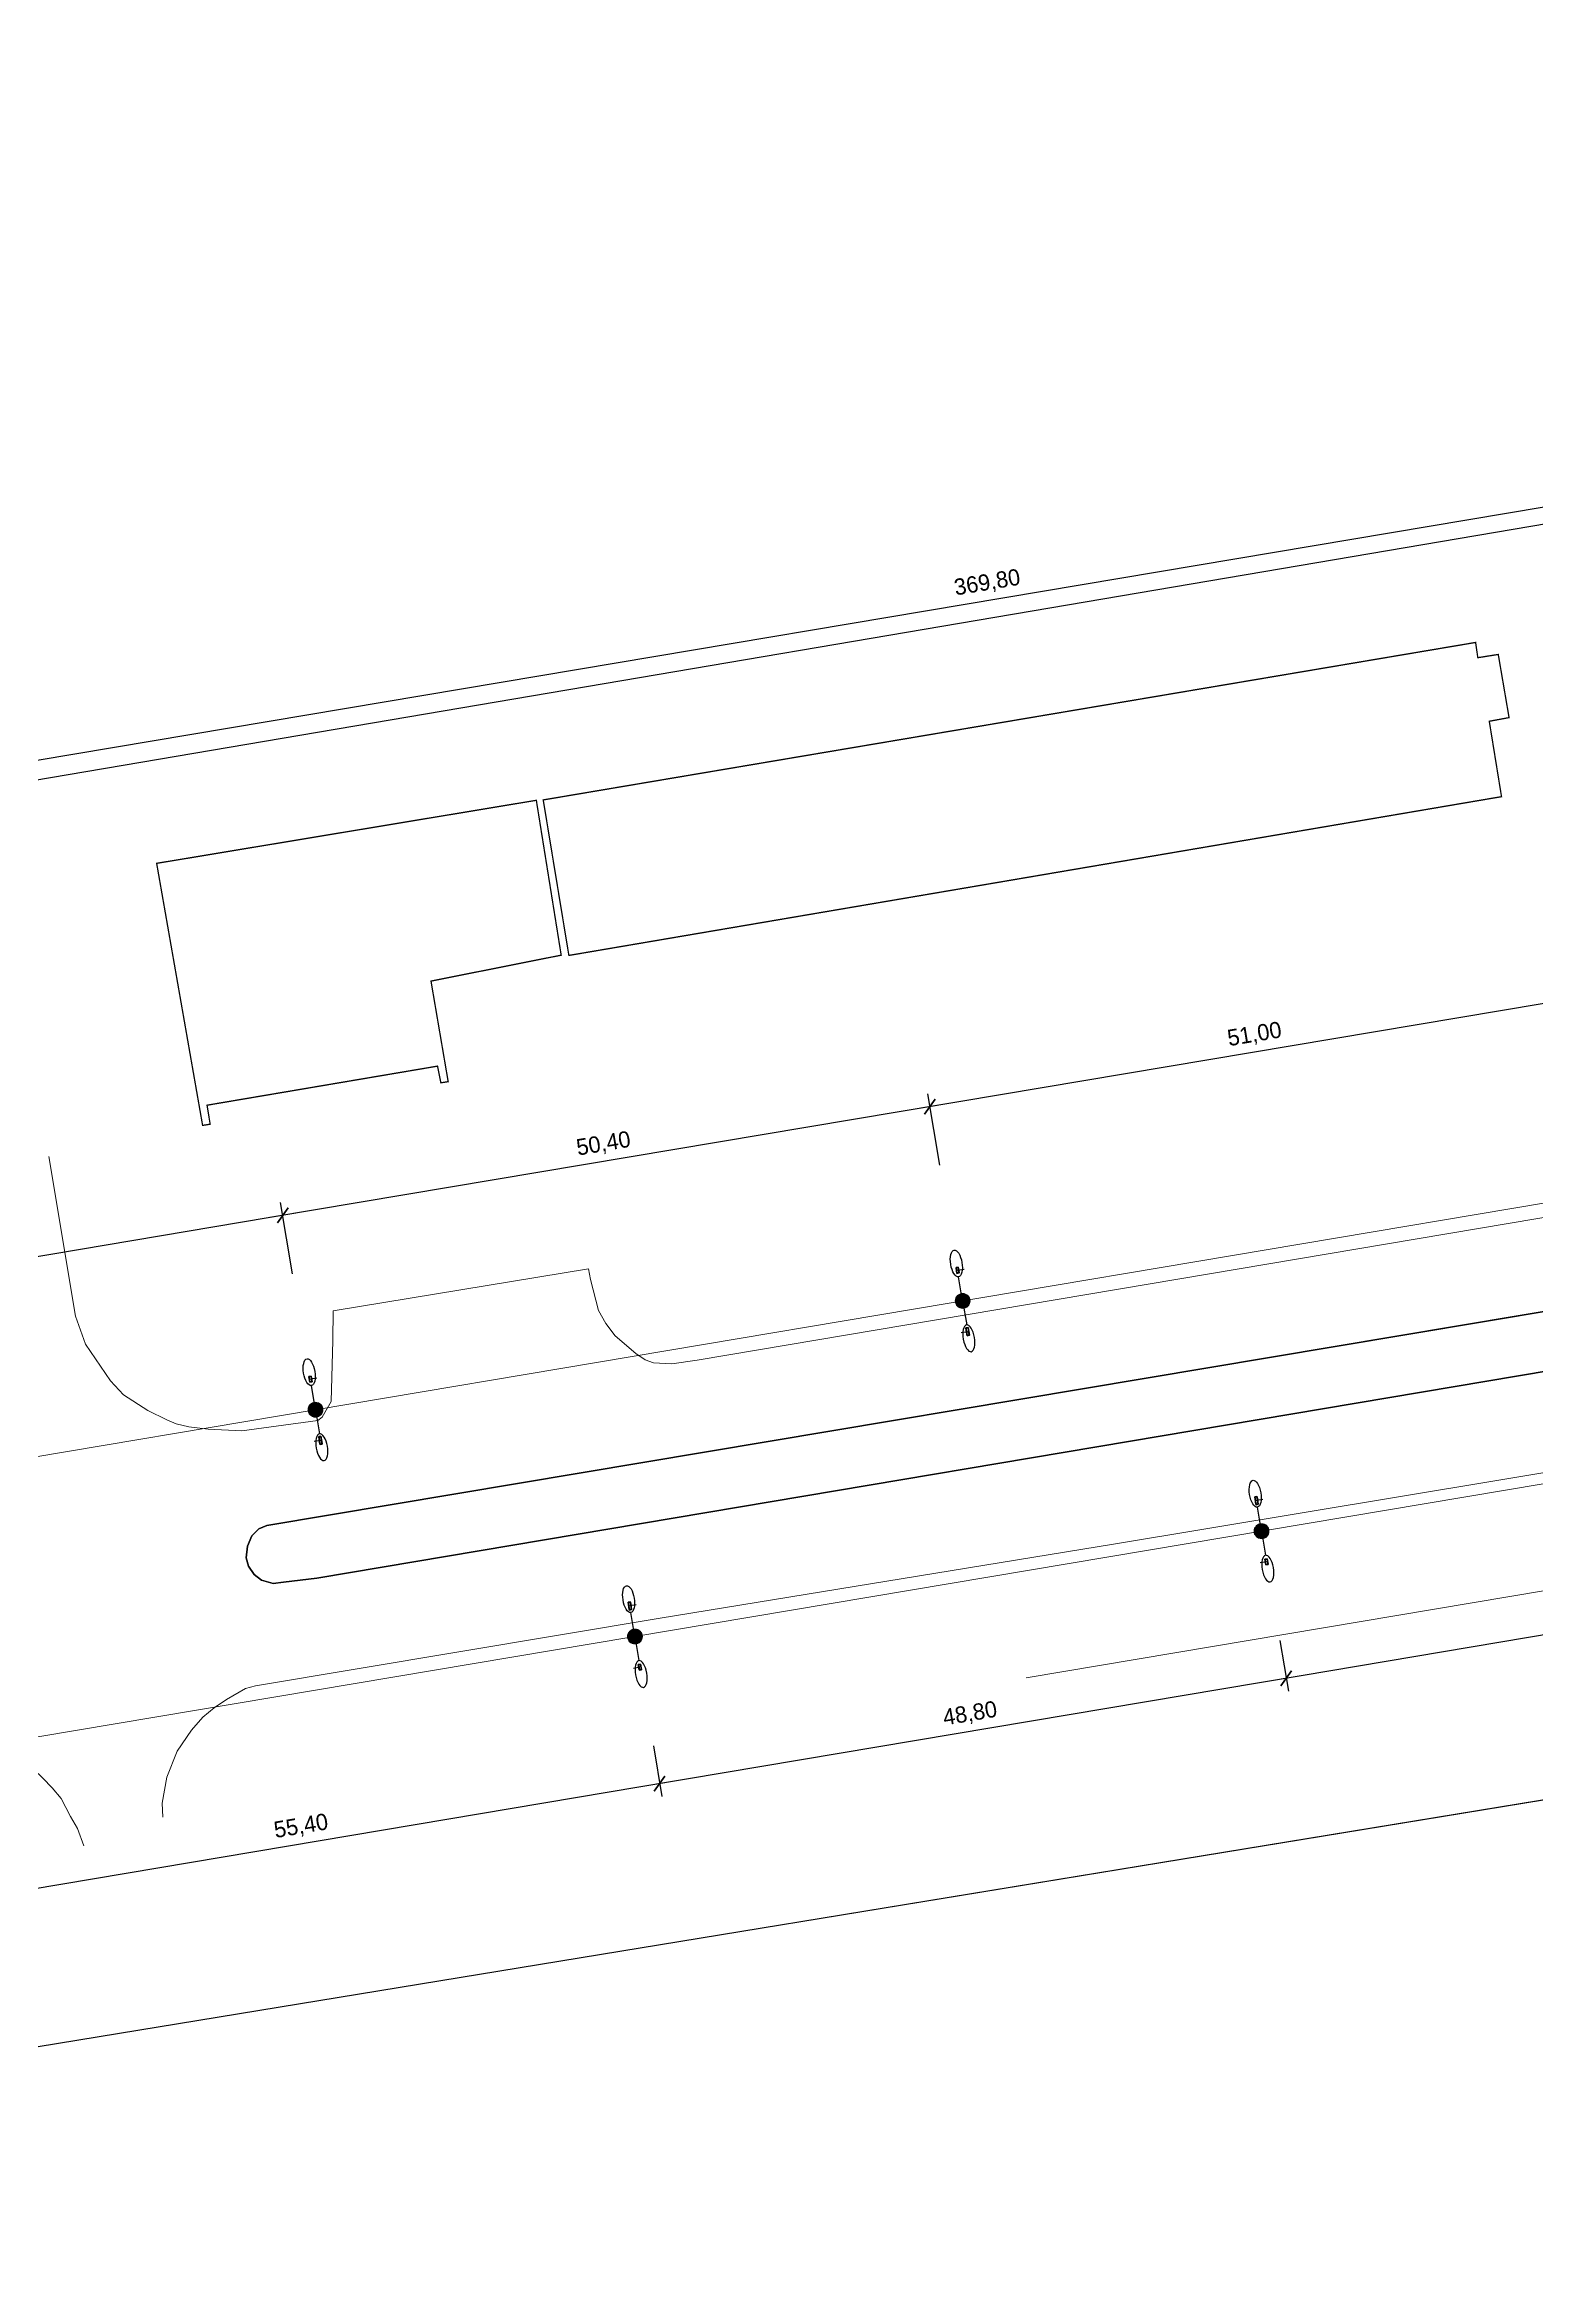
# Model space of a CAD drawing. Extents: x -105 to 2796, y -10 to 1087.
# Drawn here: x 1672.4 to 1786.9, y 228.8 to 400.3 of the extents above; entities that cross this region are included whole.
import ezdxf

# ---------------------------------------------------------------- set-up
doc = ezdxf.new("R2010")
doc.units = 0
doc.header["$MEASUREMENT"] = 0
for name, color, linetype in [('_МЕЖЕВОЙ_П-ЗУ_НОВЫЕ', 7, 'Continuous'), ('DLXLUM02', 1, 'Continuous'), ('DLXLUM04', 5, 'Continuous'), ('DLXLUMEX', 2, 'Continuous'), ('DLXSCENE', 7, 'Continuous'), ('Размeh', 7, 'Continuous')]:
    doc.layers.add(name, color=color, linetype=linetype)
doc.layers.add('ОСВЕЩЕНИЕ', color=7, linetype='Continuous', lineweight=15)
doc.layers.add('ситуация', color=7, linetype='Continuous', lineweight=15)
doc.dimstyles.new('Благоуст', dxfattribs={"dimtxt": 1.25, "dimasz": 1, "dimexe": 1, "dimexo": 0.4085, "dimgap": 0.55, "dimtad": 1, "dimzin": 0, "dimtxsty": 'Standard', "dimblk": 'OBLIQUE', "dimcen": 0.6975, "dimdle": 1, "dimclrt": 256, "dimazin": 0, "dimtfac": 1, "dimtofl": 0, "dimtmove": 1, "dimatfit": 3, "dimldrblk": 'OBLIQUE', "dimfxl": 1, "dimtolj": 1, "dimtzin": 0, "dimarcsym": 0})

# ---------------------------------------------------------------- blocks, each defined once
blk = doc.blocks.new('*U82')
for p, q in [((0.05, 0.25), (-0.12, 0.22)), ((-0.12, 0.22), (0.05, 0.25)), ((0.05, 0.22), (-0.12, 0.19)), ((-0.12, 0.22), (-0.06, -0.19)), ((-0.12, 0.19), (-0.12, 0.22)), ((-0.12, 0.22), (-0.12, 0.19)), ((-0.12, 0.19), (0.05, 0.22)), ((-0.06, -0.19), (-0.12, 0.22)), ((-0.12, 0.19), (-0.05, -0.22)), ((-0.05, -0.22), (-0.12, 0.19)), ((0.05, 0.22), (0.05, 0.25)), ((0.05, 0.25), (0.05, 0.22)), ((0.11, -0.16), (0.05, 0.25)), ((0.05, 0.25), (0.11, -0.16)), ((0.12, -0.19), (0.05, 0.22)), ((0.05, 0.22), (0.12, -0.19)), ((-0.06, -0.19), (0.11, -0.16)), ((0.11, -0.16), (-0.06, -0.19)), ((-0.06, -0.19), (-0.05, -0.22)), ((-0.05, -0.22), (-0.06, -0.19)), ((-0.05, -0.22), (0.12, -0.19)), ((0.12, -0.19), (-0.05, -0.22)), ((0.12, -0.19), (0.11, -0.16)), ((0.11, -0.16), (0.12, -0.19))]:
    blk.add_line(p, q)
at = {"color": 1}
blk.add_line((0, 0.03), (0.49, 0.11), dxfattribs=at)
at = {"layer": 'DLXLUMEX', "color": 7}
blk.add_text('4', height=0.1, dxfattribs=at).set_placement((0, 0))
blk = doc.blocks.new('*U83')
for p, q in [((0.04, 0.3), (-0.13, 0.27)), ((-0.13, 0.27), (0.04, 0.3)), ((-0.13, 0.27), (-0.04, -0.3)), ((-0.04, -0.3), (-0.13, 0.27)), ((-0.13, 0.27), (-0.13, 0.23)), ((-0.13, 0.23), (-0.13, 0.27)), ((0.04, 0.26), (-0.13, 0.23)), ((-0.13, 0.23), (0.04, 0.26)), ((-0.13, 0.23), (-0.03, -0.34)), ((-0.03, -0.34), (-0.13, 0.23)), ((0.13, -0.27), (0.04, 0.3)), ((0.04, 0.26), (0.04, 0.3)), ((0.04, 0.3), (0.13, -0.27)), ((0.04, 0.3), (0.04, 0.26)), ((0.14, -0.31), (0.04, 0.26)), ((0.04, 0.26), (0.14, -0.31)), ((-0.04, -0.3), (0.13, -0.27)), ((0.13, -0.27), (-0.04, -0.3)), ((-0.04, -0.3), (-0.03, -0.34)), ((-0.03, -0.34), (-0.04, -0.3)), ((-0.03, -0.34), (0.14, -0.31)), ((0.14, -0.31), (-0.03, -0.34)), ((0.13, -0.27), (0.14, -0.31)), ((0.14, -0.31), (0.13, -0.27))]:
    blk.add_line(p, q)
at = {"color": 1}
blk.add_line((0.01, -0.04), (-0.49, -0.12), dxfattribs=at)
at = {"layer": 'DLXLUMEX', "color": 7}
blk.add_text('2', height=0.1, dxfattribs=at).set_placement((0, 0))
blk = doc.blocks.new('*U84')
for p, q in [((0.03, 0.34), (-0.13, 0.31)), ((-0.13, 0.31), (0.03, 0.34)), ((-0.13, 0.27), (-0.13, 0.31)), ((-0.13, 0.31), (-0.05, -0.26)), ((-0.13, 0.31), (-0.13, 0.27)), ((-0.05, -0.26), (-0.13, 0.31)), ((0.04, 0.3), (-0.13, 0.27)), ((-0.13, 0.27), (0.04, 0.3)), ((-0.13, 0.27), (-0.04, -0.3)), ((-0.04, -0.3), (-0.13, 0.27)), ((0.04, 0.3), (0.03, 0.34)), ((0.03, 0.34), (0.04, 0.3)), ((0.12, -0.23), (0.03, 0.34)), ((0.03, 0.34), (0.12, -0.23)), ((0.13, -0.27), (0.04, 0.3)), ((0.04, 0.3), (0.13, -0.27)), ((-0.05, -0.26), (0.12, -0.23)), ((0.12, -0.23), (-0.05, -0.26)), ((-0.05, -0.26), (-0.04, -0.3)), ((-0.04, -0.3), (-0.05, -0.26)), ((-0.04, -0.3), (0.13, -0.27)), ((0.13, -0.27), (-0.04, -0.3)), ((0.13, -0.27), (0.12, -0.23)), ((0.12, -0.23), (0.13, -0.27))]:
    blk.add_line(p, q)
at = {"color": 1}
blk.add_line((-0.01, 0.04), (0.49, 0.12), dxfattribs=at)
at = {"layer": 'DLXLUMEX', "color": 7}
blk.add_text('2', height=0.1, dxfattribs=at).set_placement((0, 0))
blk = doc.blocks.new('*U85')
for p, q in [((0.05, 0.22), (-0.12, 0.19)), ((-0.12, 0.19), (0.05, 0.22)), ((-0.12, 0.19), (-0.05, -0.22)), ((-0.05, -0.22), (-0.12, 0.19)), ((-0.12, 0.19), (-0.11, 0.16)), ((-0.11, 0.16), (-0.12, 0.19)), ((0.05, 0.19), (-0.11, 0.16)), ((-0.11, 0.16), (0.05, 0.19)), ((-0.11, 0.16), (-0.04, -0.25)), ((-0.04, -0.25), (-0.11, 0.16)), ((0.12, -0.19), (0.05, 0.22)), ((0.05, 0.19), (0.05, 0.22)), ((0.05, 0.22), (0.12, -0.19)), ((0.05, 0.22), (0.05, 0.19)), ((0.12, -0.22), (0.05, 0.19)), ((0.05, 0.19), (0.12, -0.22)), ((-0.05, -0.22), (0.12, -0.19)), ((0.12, -0.19), (-0.05, -0.22)), ((-0.05, -0.22), (-0.04, -0.25)), ((-0.04, -0.25), (-0.05, -0.22)), ((-0.04, -0.25), (0.12, -0.22)), ((0.12, -0.22), (-0.04, -0.25)), ((0.12, -0.19), (0.12, -0.22)), ((0.12, -0.22), (0.12, -0.19))]:
    blk.add_line(p, q)
at = {"color": 1}
blk.add_line((0, -0.03), (-0.49, -0.11), dxfattribs=at)
at = {"layer": 'DLXLUMEX', "color": 7}
blk.add_text('4', height=0.1, dxfattribs=at).set_placement((0, 0))
blk = doc.blocks.new('*U86')
for p, q in [((0.05, 0.25), (-0.12, 0.22)), ((-0.12, 0.22), (0.05, 0.25)), ((0.05, 0.22), (-0.12, 0.19)), ((-0.12, 0.22), (-0.06, -0.19)), ((-0.12, 0.19), (-0.12, 0.22)), ((-0.12, 0.22), (-0.12, 0.19)), ((-0.12, 0.19), (0.05, 0.22)), ((-0.06, -0.19), (-0.12, 0.22)), ((-0.12, 0.19), (-0.05, -0.22)), ((-0.05, -0.22), (-0.12, 0.19)), ((0.05, 0.22), (0.05, 0.25)), ((0.05, 0.25), (0.05, 0.22)), ((0.11, -0.16), (0.05, 0.25)), ((0.05, 0.25), (0.11, -0.16)), ((0.12, -0.19), (0.05, 0.22)), ((0.05, 0.22), (0.12, -0.19)), ((-0.06, -0.19), (0.11, -0.16)), ((0.11, -0.16), (-0.06, -0.19)), ((-0.06, -0.19), (-0.05, -0.22)), ((-0.05, -0.22), (-0.06, -0.19)), ((-0.05, -0.22), (0.12, -0.19)), ((0.12, -0.19), (-0.05, -0.22)), ((0.12, -0.19), (0.11, -0.16)), ((0.11, -0.16), (0.12, -0.19))]:
    blk.add_line(p, q)
at = {"color": 1}
blk.add_line((0, 0.03), (0.49, 0.11), dxfattribs=at)
at = {"layer": 'DLXLUMEX', "color": 7}
blk.add_text('4', height=0.1, dxfattribs=at).set_placement((0, 0))
blk = doc.blocks.new('*U87')
for p, q in [((0.04, 0.3), (-0.13, 0.27)), ((-0.13, 0.27), (0.04, 0.3)), ((-0.13, 0.27), (-0.04, -0.3)), ((-0.04, -0.3), (-0.13, 0.27)), ((-0.13, 0.27), (-0.13, 0.23)), ((-0.13, 0.23), (-0.13, 0.27)), ((0.04, 0.26), (-0.13, 0.23)), ((-0.13, 0.23), (0.04, 0.26)), ((-0.13, 0.23), (-0.03, -0.34)), ((-0.03, -0.34), (-0.13, 0.23)), ((0.13, -0.27), (0.04, 0.3)), ((0.04, 0.26), (0.04, 0.3)), ((0.04, 0.3), (0.13, -0.27)), ((0.04, 0.3), (0.04, 0.26)), ((0.14, -0.31), (0.04, 0.26)), ((0.04, 0.26), (0.14, -0.31)), ((-0.04, -0.3), (0.13, -0.27)), ((0.13, -0.27), (-0.04, -0.3)), ((-0.04, -0.3), (-0.03, -0.34)), ((-0.03, -0.34), (-0.04, -0.3)), ((-0.03, -0.34), (0.14, -0.31)), ((0.14, -0.31), (-0.03, -0.34)), ((0.13, -0.27), (0.14, -0.31)), ((0.14, -0.31), (0.13, -0.27))]:
    blk.add_line(p, q)
at = {"color": 1}
blk.add_line((0.01, -0.04), (-0.49, -0.12), dxfattribs=at)
at = {"layer": 'DLXLUMEX', "color": 7}
blk.add_text('2', height=0.1, dxfattribs=at).set_placement((0, 0))
blk = doc.blocks.new('*U88')
for p, q in [((0.03, 0.34), (-0.13, 0.31)), ((-0.13, 0.31), (0.03, 0.34)), ((-0.13, 0.31), (-0.05, -0.26)), ((-0.13, 0.27), (-0.13, 0.31)), ((-0.13, 0.31), (-0.13, 0.27)), ((-0.05, -0.26), (-0.13, 0.31)), ((0.04, 0.3), (-0.13, 0.27)), ((-0.13, 0.27), (0.04, 0.3)), ((-0.13, 0.27), (-0.04, -0.3)), ((-0.04, -0.3), (-0.13, 0.27)), ((0.04, 0.3), (0.03, 0.34)), ((0.12, -0.23), (0.03, 0.34)), ((0.03, 0.34), (0.04, 0.3)), ((0.03, 0.34), (0.12, -0.23)), ((0.13, -0.27), (0.04, 0.3)), ((0.04, 0.3), (0.13, -0.27)), ((-0.05, -0.26), (0.12, -0.23)), ((0.12, -0.23), (-0.05, -0.26)), ((-0.05, -0.26), (-0.04, -0.3)), ((-0.04, -0.3), (-0.05, -0.26)), ((-0.04, -0.3), (0.13, -0.27)), ((0.13, -0.27), (-0.04, -0.3)), ((0.13, -0.27), (0.12, -0.23)), ((0.12, -0.23), (0.13, -0.27))]:
    blk.add_line(p, q)
at = {"color": 1}
blk.add_line((-0.01, 0.04), (0.49, 0.12), dxfattribs=at)
at = {"layer": 'DLXLUMEX', "color": 7}
blk.add_text('2', height=0.1, dxfattribs=at).set_placement((0, 0))
blk = doc.blocks.new('*U90')
for p, q in [((0.05, 0.22), (-0.12, 0.19)), ((-0.12, 0.19), (0.05, 0.22)), ((-0.12, 0.19), (-0.05, -0.22)), ((-0.05, -0.22), (-0.12, 0.19)), ((-0.12, 0.19), (-0.11, 0.16)), ((-0.11, 0.16), (-0.12, 0.19)), ((0.05, 0.19), (-0.11, 0.16)), ((-0.11, 0.16), (0.05, 0.19)), ((-0.11, 0.16), (-0.04, -0.25)), ((-0.04, -0.25), (-0.11, 0.16)), ((0.12, -0.19), (0.05, 0.22)), ((0.05, 0.19), (0.05, 0.22)), ((0.05, 0.22), (0.12, -0.19)), ((0.05, 0.22), (0.05, 0.19)), ((0.12, -0.22), (0.05, 0.19)), ((0.05, 0.19), (0.12, -0.22)), ((-0.05, -0.22), (0.12, -0.19)), ((0.12, -0.19), (-0.05, -0.22)), ((-0.05, -0.22), (-0.04, -0.25)), ((-0.04, -0.25), (-0.05, -0.22)), ((-0.04, -0.25), (0.12, -0.22)), ((0.12, -0.22), (-0.04, -0.25)), ((0.12, -0.19), (0.12, -0.22)), ((0.12, -0.22), (0.12, -0.19))]:
    blk.add_line(p, q)
at = {"color": 1}
blk.add_line((0, -0.03), (-0.49, -0.11), dxfattribs=at)
at = {"layer": 'DLXLUMEX', "color": 7}
blk.add_text('4', height=0.1, dxfattribs=at).set_placement((0, 0))
blk = doc.blocks.new('*U206')
for p, q in [((2638.31, 507.94), (1021.03, 233.4)), ((1019.19, 139.56), (2600.58, 398.96)), ((1689.41, 286.62), (1843.22, 312.41)), ((1843.22, 312.41), (1689.41, 286.62)), ((1843.37, 307.87), (1693.27, 282.58)), ((1693.27, 282.58), (1843.37, 307.87)), ((1688.82, 286.38), (1689.41, 286.62)), ((1689.41, 286.62), (1688.82, 286.38)), ((1687.84, 284.14), (1687.94, 285.05)), ((1687.94, 285.05), (1687.84, 284.14)), ((1687.94, 285.05), (1688.27, 285.83)), ((1688.27, 285.83), (1687.94, 285.05)), ((1688.27, 285.83), (1688.82, 286.38)), ((1688.82, 286.38), (1688.27, 285.83)), ((1688.02, 283.52), (1687.84, 284.14)), ((1687.84, 284.14), (1688.02, 283.52)), ((1688.46, 282.87), (1688.02, 283.52)), ((1688.02, 283.52), (1688.46, 282.87)), ((1689.02, 282.44), (1688.46, 282.87)), ((1688.46, 282.87), (1689.02, 282.44)), ((1689.91, 282.17), (1689.02, 282.44)), ((1689.02, 282.44), (1689.91, 282.17)), ((1690.69, 282.28), (1689.91, 282.17)), ((1689.91, 282.17), (1690.69, 282.28)), ((1693.27, 282.58), (1690.69, 282.28)), ((1690.69, 282.28), (1693.27, 282.58))]:
    blk.add_line(p, q)
blk = doc.blocks.new('_Oblique')
at = {"layer": 'Размeh', "color": 0, "lineweight": -2}
blk.add_line((-0.5, -0.5), (0.5, 0.5), dxfattribs=at)
blk = doc.blocks.new('*D507')
at = {"layer": 'Defpoints', "color": 0, "ltscale": 100, "transparency": 16777216}
for p in [(1691.47, 305.54), (1641.54, 302.18), (1642.36, 297.29)]:
    blk.add_point(p, dxfattribs=at)
at = {"layer": 'ситуация', "color": 0, "lineweight": -2, "ltscale": 100, "transparency": 16777216}
for p, q in [((1691.64, 310.61), (1640.55, 302.02)), ((1691.4, 305.95), (1690.48, 311.43)), ((1642.29, 297.69), (1641.37, 303.17))]:
    blk.add_line(p, q, dxfattribs=at)
for p, rotation in [((1690.65, 310.44), 9.541582262980706), ((1641.54, 302.18), 189.5415822629807)]:
    blk.add_blockref('_Oblique', p, dxfattribs=dict(at, rotation=rotation))
at = {"layer": 'ситуация', "ltscale": 100, "transparency": 16777216, "insert": (1665.88, 307.57), "char_height": 1.25, "attachment_point": 5, "rotation": 9.5416}
blk.add_mtext('\\A1;49,80', dxfattribs=at)
blk = doc.blocks.new('*D508')
at = {"layer": 'Defpoints', "color": 0, "ltscale": 100, "transparency": 16777216}
for p in [(1741.18, 313.9), (1690.65, 310.44), (1691.47, 305.54)]:
    blk.add_point(p, dxfattribs=at)
at = {"layer": 'ситуация', "color": 0, "lineweight": -2, "ltscale": 100, "transparency": 16777216}
for p, q in [((1741.11, 314.3), (1740.19, 319.78)), ((1741.34, 318.96), (1689.66, 310.27)), ((1691.4, 305.95), (1690.48, 311.43))]:
    blk.add_line(p, q, dxfattribs=at)
for p, rotation in [((1740.35, 318.79), 9.541582263020434), ((1690.65, 310.44), 189.5415822630204)]:
    blk.add_blockref('_Oblique', p, dxfattribs=dict(at, rotation=rotation))
at = {"layer": 'ситуация', "ltscale": 100, "transparency": 16777216, "insert": (1715.29, 315.88), "char_height": 1.25, "attachment_point": 5, "rotation": 9.5416}
blk.add_mtext('\\A1;50,40', dxfattribs=at)
blk = doc.blocks.new('*D509')
at = {"layer": 'Defpoints', "color": 0, "ltscale": 100, "transparency": 16777216}
for p in [(1791.47, 322.35), (1740.35, 318.79), (1741.18, 313.9)]:
    blk.add_point(p, dxfattribs=at)
at = {"layer": 'ситуация', "color": 0, "lineweight": -2, "ltscale": 100, "transparency": 16777216}
for p, q in [((1791.4, 322.76), (1790.48, 328.23)), ((1791.63, 327.41), (1739.37, 318.63)), ((1741.11, 314.3), (1740.19, 319.78))]:
    blk.add_line(p, q, dxfattribs=at)
for p, rotation in [((1790.65, 327.25), 9.54158226300077), ((1740.35, 318.79), 189.5415822630008)]:
    blk.add_blockref('_Oblique', p, dxfattribs=dict(at, rotation=rotation))
at = {"layer": 'ситуация', "ltscale": 100, "transparency": 16777216, "insert": (1765.29, 324.28), "char_height": 1.25, "attachment_point": 5, "rotation": 9.5416}
blk.add_mtext('\\A1;51,00', dxfattribs=at)
blk = doc.blocks.new('*D513')
at = {"layer": 'Defpoints', "color": 0, "ltscale": 100, "transparency": 16777216}
for p in [(1719.04, 270.12), (1664.4, 260.94), (1664.96, 257.63)]:
    blk.add_point(p, dxfattribs=at)
at = {"layer": 'ситуация', "color": 0, "lineweight": -2, "ltscale": 100, "transparency": 16777216}
for p, q in [((1719.11, 269.72), (1719.76, 265.83)), ((1720.58, 266.98), (1663.97, 257.46)), ((1664.47, 260.53), (1665.13, 256.64))]:
    blk.add_line(p, q, dxfattribs=at)
for p, rotation in [((1719.59, 266.81), 9.541582263006525), ((1664.96, 257.63), 189.5415822630065)]:
    blk.add_blockref('_Oblique', p, dxfattribs=dict(at, rotation=rotation))
at = {"layer": 'ситуация', "ltscale": 100, "transparency": 16777216, "insert": (1692.06, 263.48), "char_height": 1.25, "attachment_point": 5, "rotation": 9.5416}
blk.add_mtext('\\A1;55,40', dxfattribs=at)
blk = doc.blocks.new('*D514')
at = {"layer": 'Defpoints', "color": 0, "ltscale": 100, "transparency": 16777216}
for p in [(1767.16, 278.21), (1719.04, 270.12), (1719.59, 266.81)]:
    blk.add_point(p, dxfattribs=at)
at = {"layer": 'ситуация', "color": 0, "lineweight": -2, "ltscale": 100, "transparency": 16777216}
for p, q in [((1767.23, 277.8), (1767.88, 273.91)), ((1768.7, 275.07), (1718.61, 266.65)), ((1719.11, 269.72), (1719.76, 265.83))]:
    blk.add_line(p, q, dxfattribs=at)
for p, rotation in [((1767.72, 274.9), 9.54158226298702), ((1719.59, 266.81), 189.541582262987)]:
    blk.add_blockref('_Oblique', p, dxfattribs=dict(at, rotation=rotation))
at = {"layer": 'ситуация', "ltscale": 100, "transparency": 16777216, "insert": (1743.44, 272.12), "char_height": 1.25, "attachment_point": 5, "rotation": 9.5416}
blk.add_mtext('\\A1;48,80', dxfattribs=at)
blk = doc.blocks.new('*D515')
at = {"layer": 'Defpoints', "color": 0, "ltscale": 100, "transparency": 16777216}
for p in [(1817.65, 286.69), (1767.16, 278.21), (1767.72, 274.9)]:
    blk.add_point(p, dxfattribs=at)
at = {"layer": 'ситуация', "color": 0, "lineweight": -2, "ltscale": 100, "transparency": 16777216}
for p, q in [((1817.72, 286.29), (1818.38, 282.4)), ((1819.2, 283.55), (1766.73, 274.73)), ((1767.23, 277.8), (1767.88, 273.91))]:
    blk.add_line(p, q, dxfattribs=at)
for p, rotation in [((1818.21, 283.39), 9.54158226300125), ((1767.72, 274.9), 189.5415822630012)]:
    blk.add_blockref('_Oblique', p, dxfattribs=dict(at, rotation=rotation))
at = {"layer": 'ситуация', "ltscale": 100, "transparency": 16777216, "insert": (1792.75, 280.41), "char_height": 1.25, "attachment_point": 5, "rotation": 9.5416}
blk.add_mtext('\\A1;51,20', dxfattribs=at)
blk = doc.blocks.new('*D518')
at = {"layer": 'Defpoints', "color": 0, "ltscale": 100, "transparency": 16777216}
for p in [(1927.31, 388.35), (1934.36, 346.37), (1569.68, 285.07)]:
    blk.add_point(p, dxfattribs=at)
at = {"layer": 'ситуация', "color": 0, "lineweight": -2, "ltscale": 100, "transparency": 16777216}
for p, q in [((1561.64, 326.88), (1928.3, 388.51)), ((1934.3, 346.77), (1927.14, 389.33)), ((1569.61, 285.48), (1562.46, 328.03))]:
    blk.add_line(p, q, dxfattribs=at)
for p, rotation in [((1927.31, 388.35), 9.541582263001594), ((1562.63, 327.05), 189.5415822630016)]:
    blk.add_blockref('_Oblique', p, dxfattribs=dict(at, rotation=rotation))
at = {"layer": 'ситуация', "ltscale": 100, "transparency": 16777216, "insert": (1744.76, 358.96), "char_height": 1.25, "attachment_point": 5, "rotation": 9.5416}
blk.add_mtext('\\A1;369,80', dxfattribs=at)

msp = doc.modelspace()

# ---------------------------------------------------------------- hatches: boundary and pattern name
at = {"layer": 'ОСВЕЩЕНИЕ', "linetype": 'Continuous', "lineweight": 18}
h = msp.add_hatch(color=7, dxfattribs=at)
edge = h.paths.add_edge_path()
edge.add_arc((1742.863, 303.875), 0.572, 0, 360)
h = msp.add_hatch(color=7, dxfattribs=at)
edge = h.paths.add_edge_path()
edge.add_arc((1693.16, 295.521), 0.572, 0, 360)
h = msp.add_hatch(color=7, dxfattribs=at)
edge = h.paths.add_edge_path()
edge.add_arc((1765.818, 286.195), 0.572, 0, 360)
h = msp.add_hatch(color=7, dxfattribs=at)
edge = h.paths.add_edge_path()
edge.add_arc((1717.693, 278.106), 0.572, 0, 360)

# ---------------------------------------------------------------- linework, layer by layer
at = {"layer": '_МЕЖЕВОЙ_П-ЗУ_НОВЫЕ', "color": 1, "lineweight": 18, "const_width": 0.1}
for points in [[(1710.65, 342.34), (1782.26, 354.43), (1782.43, 353.26), (1784, 353.51), (1784.83, 348.66), (1783.31, 348.38), (1784.25, 342.59), (1712.62, 330.4)], [(1680.96, 337.47), (1710.12, 342.31), (1712.03, 330.42), (1702.03, 328.43), (1703.35, 320.71), (1702.79, 320.62), (1702.53, 321.9), (1684.83, 318.9), (1685.07, 317.44), (1684.49, 317.35)]]:
    msp.add_lwpolyline(points, close=True, dxfattribs=at)
at = {"layer": '_МЕЖЕВОЙ_П-ЗУ_НОВЫЕ', "color": 7, "lineweight": 18, "const_width": 0.1}
for points in [[(1710.65, 342.34), (1782.26, 354.43), (1782.43, 353.26), (1784, 353.51), (1784.83, 348.66), (1783.31, 348.38), (1784.25, 342.59), (1712.62, 330.4)], [(1680.96, 337.47), (1710.12, 342.31), (1712.03, 330.42), (1702.03, 328.43), (1703.35, 320.71), (1702.79, 320.62), (1702.53, 321.9), (1684.83, 318.9), (1685.07, 317.44), (1684.49, 317.35)]]:
    msp.add_lwpolyline(points, close=True, dxfattribs=at)
at = {"layer": 'ОСВЕЩЕНИЕ', "color": 7, "linetype": 'Continuous', "lineweight": 18}
for centre in [(1742.863, 303.875), (1742.863, 303.875), (1693.16, 295.521), (1693.16, 295.521), (1765.818, 286.195), (1765.818, 286.195), (1717.693, 278.106), (1717.693, 278.106)]:
    msp.add_circle(centre, 0.572, dxfattribs=at)
at = {"layer": 'ситуация', "color": 6, "ltscale": 100}
for p, q in [((1021.035, 233.402), (2638.307, 507.942)), ((2600.582, 398.961), (1019.188, 139.559))]:
    msp.add_line(p, q, dxfattribs=at)
at = {"layer": 'ситуация', "color": 1}
for p, q in [((319.014, 43.004), (2628.019, 431.121)), ((303.949, 62.01), (1934.278, 336.05))]:
    msp.add_line(p, q, dxfattribs=at)
at = {"layer": 'ситуация', "color": 0, "lineweight": 25}
for p, q in [((1742.863, 303.875), (1742.551, 305.724)), ((1742.863, 303.875), (1743.173, 302.026)), ((1693.16, 295.521), (1692.849, 297.37)), ((1693.16, 295.521), (1693.47, 293.672)), ((1765.818, 286.195), (1765.506, 288.044)), ((1765.818, 286.195), (1766.128, 284.346)), ((1717.693, 278.106), (1717.381, 279.955)), ((1717.693, 278.106), (1718.003, 276.257))]:
    msp.add_line(p, q, dxfattribs=at)
at = {"layer": 'ситуация', "ltscale": 100}
msp.add_line((1747.735, 274.942), (1817.654, 286.695), dxfattribs=at)
at = {"layer": 'ситуация', "color": 7, "linetype": 'Continuous', "lineweight": 18, "flags": 128}
for points in [[(1672.674, 314.951), (1674.715, 302.712), (1675.494, 300.547), (1677.423, 297.749), (1678.413, 296.659), (1680.283, 295.46), (1681.754, 294.733), (1682.455, 294.435), (1683.422, 294.218), (1684.921, 294.016), (1687.515, 293.904), (1693.347, 294.698), (1693.662, 294.953), (1694.359, 296.143), (1694.487, 300.824), (1694.505, 303.118), (1714.117, 306.34), (1714.275, 305.524), (1714.897, 303.128), (1715.468, 302.13), (1716.182, 301.196), (1717.769, 299.825), (1718.473, 299.353), (1719.124, 299.12), (1720.54, 299.049), (1722.469, 299.317), (1798.59, 312.141)], [(1828.054, 309.824), (1843.225, 312.413), (1844.324, 312.3), (1844.947, 311.873), (1845.438, 311.419), (1845.886, 310.638), (1845.977, 309.889), (1845.714, 309.1), (1845.333, 308.607), (1844.615, 308.192), (1843.371, 307.872), (1693.271, 282.581), (1690.69, 282.276), (1689.911, 282.167), (1689.022, 282.442), (1688.457, 282.872), (1688.021, 283.523), (1687.839, 284.139), (1687.941, 285.05), (1688.268, 285.827), (1688.819, 286.377), (1689.414, 286.618), (1692.099, 287.062), (1828.054, 309.824)], [(1681.431, 264.24), (1681.383, 265.32), (1681.735, 267.299), (1682.537, 269.302), (1683.635, 270.904), (1684.511, 271.907), (1685.387, 272.618), (1686.332, 273.261), (1687.774, 274.109), (1688.554, 274.32), (1719.622, 279.511), (1754.459, 285.201), (1827.979, 297.415), (1840.735, 299.495), (1842.414, 299.483), (1843.498, 299.208), (1845.609, 298.55), (1846.917, 297.838), (1848.195, 297.007), (1849.009, 296.079), (1849.812, 294.883), (1850.631, 293.282)], [(1547.011, 243.843), (1546.279, 249.178), (1548.699, 251.086), (1609.192, 261.145), (1662.759, 269.976), (1665.208, 269.931), (1666.55, 269.774), (1669.176, 269.079), (1670.674, 268.43), (1671.478, 267.946), (1672.215, 267.224), (1672.932, 266.479), (1673.619, 265.676), (1674.336, 264.283), (1674.87, 263.353), (1675.358, 262.028)]]:
    msp.add_lwpolyline(points, dxfattribs=at)
at = {"layer": 'ситуация', "color": 0, "lineweight": 25}
for centre in [(1742.378, 306.751), (1692.676, 298.396), (1765.333, 289.071), (1717.208, 280.981)]:
    msp.add_ellipse(centre, major_axis=(-0.168, 1.028), ratio=0.418921, dxfattribs=at)
at = {"layer": 'ситуация', "color": 0, "lineweight": 25, "extrusion": (0, 0, -1)}
for centre in [(1743.345, 300.999), (1693.642, 292.645), (1766.3, 283.319), (1718.175, 275.23)]:
    msp.add_ellipse(centre, major_axis=(0.178, -1.026), ratio=0.418921, dxfattribs=at)

# ---------------------------------------------------------------- block references
at = {"layer": 'DLXLUM02'}
for name, p in [('*U87', (1743.243, 301.542)), ('*U83', (1693.54, 293.187)), ('*U88', (1765.434, 288.529)), ('*U84', (1717.309, 280.44))]:
    msp.add_blockref(name, p, dxfattribs=at)
at = {"layer": 'DLXLUM04'}
for name, p in [('*U86', (1742.479, 306.209)), ('*U82', (1692.777, 297.855)), ('*U90', (1766.197, 283.861)), ('*U85', (1718.072, 275.772))]:
    msp.add_blockref(name, p, dxfattribs=at)
at = {"layer": 'DLXSCENE'}
msp.add_blockref('*U206', (0, 0), dxfattribs=at)

# ---------------------------------------------------------------- dimensions: what is measured, and where the dimension line sits
at = {"layer": 'ситуация', "ltscale": 100}
for p1, p2, distance, picture, middle in [((1569.681, 285.073), (1934.365, 346.372), 42.564, '*D518', (1744.755, 358.959)), ((1791.47, 322.353), (1741.175, 313.899), -4.962, '*D509', (1765.288, 324.281)), ((1741.175, 313.899), (1691.472, 305.544), -4.964, '*D508', (1715.289, 315.878)), ((1691.472, 305.544), (1642.361, 297.289), -4.964, '*D507', (1665.882, 307.573)), ((1817.654, 286.695), (1767.163, 278.208), 3.354, '*D515', (1792.752, 280.405)), ((1767.163, 278.208), (1719.038, 270.119), 3.354, '*D514', (1743.444, 272.117)), ((1719.038, 270.119), (1664.404, 260.935), 3.354, '*D513', (1692.065, 263.481))]:
    dim = msp.add_aligned_dim(p1=p1, p2=p2, distance=distance, dimstyle='Благоуст', dxfattribs=at)
    dim.commit()
    dim.dimension.update_dxf_attribs({"geometry": picture, "text_midpoint": middle})

doc.saveas('drawing.dxf')
